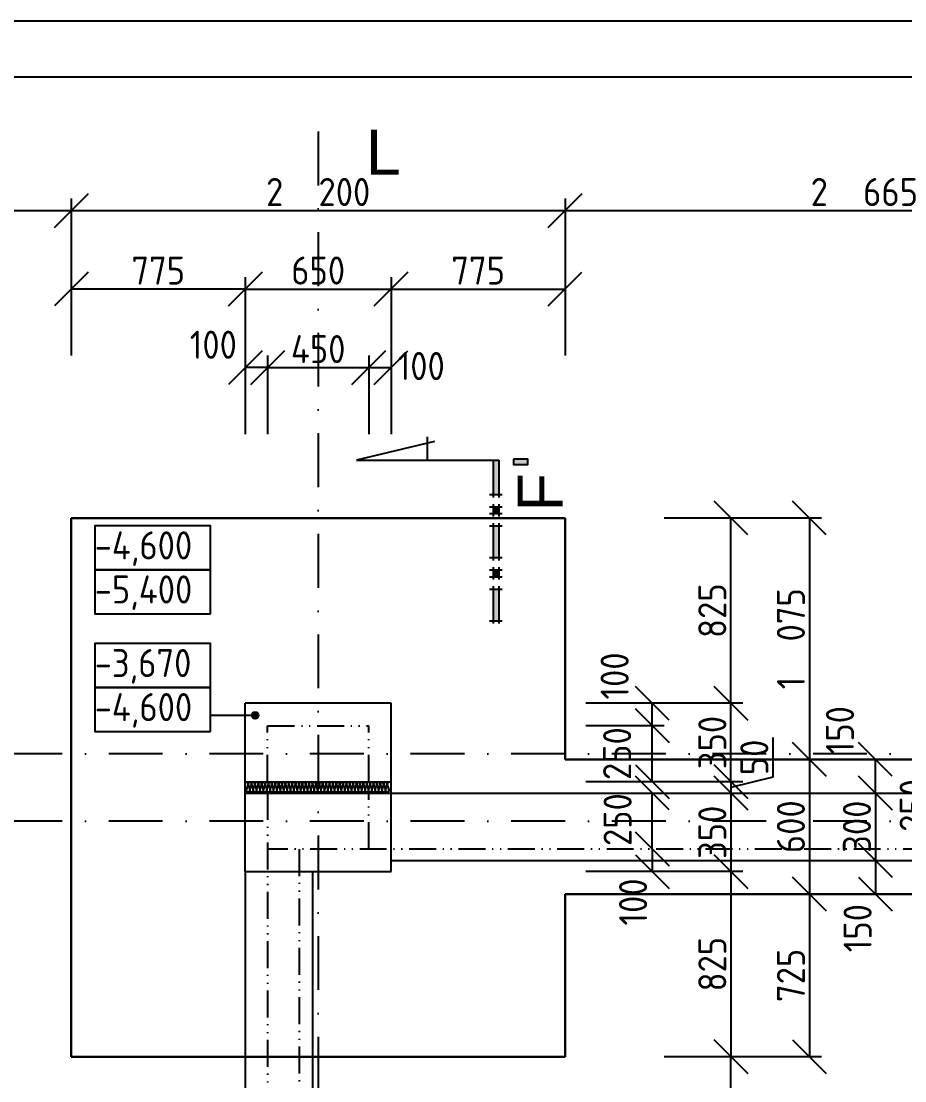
# Model space of a CAD drawing. Extents: x 4511820 to 5180432, y -1526536 to -944957.
# Drawn here: x 5034733 to 5038669, y -1467740 to -1463019 of the extents above; entities that cross this region are included whole.
import ezdxf

# ---------------------------------------------------------------- set-up
doc = ezdxf.new("R2010")
doc.units = 0
doc.header["$MEASUREMENT"] = 0
doc.linetypes.add('ACAD_ISO12W100', pattern=[22, 12, -3, 0.5, -3, 0.5, -3])
doc.linetypes.add('BODKOCIARKOVANA_3', pattern=[5.6, 3, -1.3, 0, -1.3])
doc.layers.get('0').update_dxf_attribs({"linetype": 'CONTINUOUS'})
doc.layers.get('Defpoints').update_dxf_attribs({"color": 61, "linetype": 'CONTINUOUS'})
for name, color, linetype in [('KÓTY', 4, 'CONTINUOUS'), ('MÚRY', 1, 'CONTINUOUS'), ('osi', 253, 'CONTINUOUS'), ('TENKÁ', 7, 'CONTINUOUS'), ('ŠRAFY', 82, 'CONTINUOUS')]:
    doc.layers.add(name, color=color, linetype=linetype)
doc.styles.add('styl1', font='arial.ttf')
doc.styles.add('STYLE1', font='isocp.shx')
doc.dimstyles.new('STANDARD-50', dxfattribs={"dimtxt": 125, "dimasz": 150, "dimexe": 10, "dimexo": 200, "dimgap": 20, "dimtad": 1, "dimdsep": 46, "dimlunit": 6, "dimtxsty": 'STYLE1', "dimblk1": 'OBLIQUE', "dimblk2": 'OBLIQUE', "dimsah": 1, "dimcen": 2.5, "dimse1": 1, "dimse2": 1, "dimadec": 0, "dimazin": 0, "dimtfac": 1, "dimtmove": 1, "dimatfit": 3, "dimldrblk": 'OBLIQUE', "dimfxl": 1, "dimtolj": 1, "dimtzin": 0, "dimarcsym": 0})

# ---------------------------------------------------------------- blocks, each defined once
blk = doc.blocks.new('_OBLIQUE')
at = {"color": 0, "linetype": 'ByBlock'}
blk.add_line((-0.5, -0.5), (0.5, 0.5), dxfattribs=at)
blk = doc.blocks.new('*D43315')
at = {"layer": 'Defpoints', "color": 0}
for p in [(5036545, -1466408), (5036545, -1466458), (5037894, -1466458)]:
    blk.add_point(p, dxfattribs=at)
at = {"layer": 'KÓTY', "color": 0, "lineweight": -2}
for p, q in [((5038081, -1466210.4), (5038081, -1466388)), ((5038081, -1466388), (5037894, -1466433)), ((5037894, -1466408), (5037894, -1466458))]:
    blk.add_line(p, q, dxfattribs=at)
at = {"layer": 'KÓTY', "color": 0, "linetype": 'ByBlock', "lineweight": -2, "xscale": 150, "yscale": 150, "zscale": 150}
for p, rotation in [((5037894, -1466408), 90), ((5037894, -1466458), 270)]:
    blk.add_blockref('_OBLIQUE', p, dxfattribs=dict(at, rotation=rotation))
at = {"layer": 'KÓTY', "color": 0, "insert": (5037998.5, -1466299.2), "char_height": 125, "attachment_point": 5, "rotation": 90, "style": 'STYLE1'}
blk.add_mtext('\\A1;50', dxfattribs=at)
blk = doc.blocks.new('*D43316')
at = {"layer": 'Defpoints', "color": 0}
for p in [(5036120, -1466058), (5037894, -1466058), (5036120, -1466408)]:
    blk.add_point(p, dxfattribs=at)
at = {"layer": 'KÓTY', "color": 0, "lineweight": -2}
blk.add_line((5037894, -1466408), (5037894, -1466058), dxfattribs=at)
at = {"layer": 'KÓTY', "color": 0, "linetype": 'ByBlock', "lineweight": -2, "xscale": 150, "yscale": 150, "zscale": 150}
for p, rotation in [((5037894, -1466058), 90), ((5037894, -1466408), 270)]:
    blk.add_blockref('_OBLIQUE', p, dxfattribs=dict(at, rotation=rotation))
at = {"layer": 'KÓTY', "color": 0, "insert": (5037811.5, -1466233), "char_height": 125, "attachment_point": 5, "rotation": 90, "style": 'STYLE1'}
blk.add_mtext('\\A1;350', dxfattribs=at)
blk = doc.blocks.new('*D43317')
at = {"layer": 'Defpoints', "color": 0}
for p in [(5036120, -1465233), (5037894, -1465233), (5036120, -1466058)]:
    blk.add_point(p, dxfattribs=at)
at = {"layer": 'KÓTY', "color": 0, "lineweight": -2}
blk.add_line((5037894, -1466058), (5037894, -1465233), dxfattribs=at)
at = {"layer": 'KÓTY', "color": 0, "linetype": 'ByBlock', "lineweight": -2, "xscale": 150, "yscale": 150, "zscale": 150}
for p, rotation in [((5037894, -1465233), 90), ((5037894, -1466058), 270)]:
    blk.add_blockref('_OBLIQUE', p, dxfattribs=dict(at, rotation=rotation))
at = {"layer": 'KÓTY', "color": 0, "insert": (5037811.5, -1465645.5), "char_height": 125, "attachment_point": 5, "rotation": 90, "style": 'STYLE1'}
blk.add_mtext('\\A1;825', dxfattribs=at)
blk = doc.blocks.new('*D43318')
at = {"layer": 'Defpoints', "color": 0}
for p in [(5036020, -1466158), (5037544, -1466158), (5036020, -1466408)]:
    blk.add_point(p, dxfattribs=at)
at = {"layer": 'KÓTY', "color": 0, "lineweight": -2}
blk.add_line((5037544, -1466408), (5037544, -1466158), dxfattribs=at)
at = {"layer": 'KÓTY', "color": 0, "linetype": 'ByBlock', "lineweight": -2, "xscale": 150, "yscale": 150, "zscale": 150}
for p, rotation in [((5037544, -1466158), 90), ((5037544, -1466408), 270)]:
    blk.add_blockref('_OBLIQUE', p, dxfattribs=dict(at, rotation=rotation))
at = {"layer": 'KÓTY', "color": 0, "insert": (5037387.5, -1466282.5), "char_height": 125, "attachment_point": 5, "rotation": 90, "style": 'STYLE1'}
blk.add_mtext('\\A1;250', dxfattribs=at)
blk = doc.blocks.new('*D43319')
at = {"layer": 'Defpoints', "color": 0}
for p in [(5036020, -1466058), (5037544, -1466058), (5036020, -1466158)]:
    blk.add_point(p, dxfattribs=at)
at = {"layer": 'KÓTY', "color": 0, "lineweight": -2}
blk.add_line((5037544, -1466158), (5037544, -1466058), dxfattribs=at)
at = {"layer": 'KÓTY', "color": 0, "linetype": 'ByBlock', "lineweight": -2, "xscale": 150, "yscale": 150, "zscale": 150}
for p, rotation in [((5037544, -1466058), 90), ((5037544, -1466158), 270)]:
    blk.add_blockref('_OBLIQUE', p, dxfattribs=dict(at, rotation=rotation))
at = {"layer": 'KÓTY', "color": 0, "insert": (5037376.5, -1465936.5), "char_height": 125, "attachment_point": 5, "rotation": 90, "style": 'STYLE1'}
blk.add_mtext('\\A1;100', dxfattribs=at)
blk = doc.blocks.new('*D43320')
at = {"layer": 'Defpoints', "color": 0}
for p in [(5038244, -1466308), (5038244, -1466908), (5038244, -1466908)]:
    blk.add_point(p, dxfattribs=at)
at = {"layer": 'KÓTY', "color": 0, "lineweight": -2}
blk.add_line((5038244, -1466308), (5038244, -1466908), dxfattribs=at)
at = {"layer": 'KÓTY', "color": 0, "linetype": 'ByBlock', "lineweight": -2, "xscale": 150, "yscale": 150, "zscale": 150}
for p, rotation in [((5038244, -1466308), 90), ((5038244, -1466908), 270)]:
    blk.add_blockref('_OBLIQUE', p, dxfattribs=dict(at, rotation=rotation))
at = {"layer": 'KÓTY', "color": 0, "insert": (5038161.5, -1466608), "char_height": 125, "attachment_point": 5, "rotation": 90, "style": 'STYLE1'}
blk.add_mtext('\\A1;600', dxfattribs=at)
blk = doc.blocks.new('*D43321')
at = {"layer": 'Defpoints', "color": 0}
for p in [(5037544, -1466458), (5037894, -1466458), (5037894, -1466708)]:
    blk.add_point(p, dxfattribs=at)
at = {"layer": 'KÓTY', "color": 0, "lineweight": -2}
blk.add_line((5037544, -1466708), (5037544, -1466458), dxfattribs=at)
at = {"layer": 'KÓTY', "color": 0, "linetype": 'ByBlock', "lineweight": -2, "xscale": 150, "yscale": 150, "zscale": 150}
for p, rotation in [((5037544, -1466458), 90), ((5037544, -1466708), 270)]:
    blk.add_blockref('_OBLIQUE', p, dxfattribs=dict(at, rotation=rotation))
at = {"layer": 'KÓTY', "color": 0, "insert": (5037389.5, -1466576.5), "char_height": 125, "attachment_point": 5, "rotation": 90, "style": 'STYLE1'}
blk.add_mtext('\\A1;250', dxfattribs=at)
blk = doc.blocks.new('*D43322')
at = {"layer": 'Defpoints', "color": 0}
for p in [(5037544, -1466708), (5037544, -1466808), (5037544, -1466808)]:
    blk.add_point(p, dxfattribs=at)
at = {"layer": 'KÓTY', "color": 0, "lineweight": -2}
blk.add_line((5037544, -1466708), (5037544, -1466808), dxfattribs=at)
at = {"layer": 'KÓTY', "color": 0, "linetype": 'ByBlock', "lineweight": -2, "xscale": 150, "yscale": 150, "zscale": 150}
for p, rotation in [((5037544, -1466708), 90), ((5037544, -1466808), 270)]:
    blk.add_blockref('_OBLIQUE', p, dxfattribs=dict(at, rotation=rotation))
at = {"layer": 'KÓTY', "color": 0, "insert": (5037458.5, -1466943.5), "char_height": 125, "attachment_point": 5, "rotation": 90, "style": 'STYLE1'}
blk.add_mtext('\\A1;100', dxfattribs=at)
blk = doc.blocks.new('*D43323')
at = {"layer": 'Defpoints', "color": 0}
for p in [(5036895, -1466908), (5036895, -1467633), (5038244, -1467633)]:
    blk.add_point(p, dxfattribs=at)
at = {"layer": 'KÓTY', "color": 0, "lineweight": -2}
blk.add_line((5038244, -1466908), (5038244, -1467633), dxfattribs=at)
at = {"layer": 'KÓTY', "color": 0, "linetype": 'ByBlock', "lineweight": -2, "xscale": 150, "yscale": 150, "zscale": 150}
for p, rotation in [((5038244, -1466908), 90), ((5038244, -1467633), 270)]:
    blk.add_blockref('_OBLIQUE', p, dxfattribs=dict(at, rotation=rotation))
at = {"layer": 'KÓTY', "color": 0, "insert": (5038161.5, -1467270.5), "char_height": 125, "attachment_point": 5, "rotation": 90, "style": 'STYLE1'}
blk.add_mtext('\\A1;725', dxfattribs=at)
blk = doc.blocks.new('*D43324')
at = {"layer": 'Defpoints', "color": 0}
for p in [(5036895, -1465233), (5036895, -1466308), (5038244, -1466308)]:
    blk.add_point(p, dxfattribs=at)
at = {"layer": 'KÓTY', "color": 0, "lineweight": -2}
blk.add_line((5038244, -1465233), (5038244, -1466308), dxfattribs=at)
at = {"layer": 'KÓTY', "color": 0, "linetype": 'ByBlock', "lineweight": -2, "xscale": 150, "yscale": 150, "zscale": 150}
for p, rotation in [((5038244, -1465233), 90), ((5038244, -1466308), 270)]:
    blk.add_blockref('_OBLIQUE', p, dxfattribs=dict(at, rotation=rotation))
at = {"layer": 'KÓTY', "color": 0, "insert": (5038161.5, -1465770.5), "char_height": 125, "attachment_point": 5, "rotation": 90, "style": 'STYLE1'}
blk.add_mtext('\\A1;1ﾠ075', dxfattribs=at)
blk = doc.blocks.new('*D43325')
at = {"layer": 'Defpoints', "color": 0}
for p in [(5036120, -1466458), (5036120, -1466808), (5037894, -1466808)]:
    blk.add_point(p, dxfattribs=at)
at = {"layer": 'KÓTY', "color": 0, "lineweight": -2}
blk.add_line((5037894, -1466458), (5037894, -1466808), dxfattribs=at)
at = {"layer": 'KÓTY', "color": 0, "linetype": 'ByBlock', "lineweight": -2, "xscale": 150, "yscale": 150, "zscale": 150}
for p, rotation in [((5037894, -1466458), 90), ((5037894, -1466808), 270)]:
    blk.add_blockref('_OBLIQUE', p, dxfattribs=dict(at, rotation=rotation))
at = {"layer": 'KÓTY', "color": 0, "insert": (5037811.5, -1466633), "char_height": 125, "attachment_point": 5, "rotation": 90, "style": 'STYLE1'}
blk.add_mtext('\\A1;350', dxfattribs=at)
blk = doc.blocks.new('*D43326')
at = {"layer": 'Defpoints', "color": 0}
for p in [(5036120, -1466808), (5036120, -1467633), (5037894, -1467633)]:
    blk.add_point(p, dxfattribs=at)
at = {"layer": 'KÓTY', "color": 0, "lineweight": -2}
blk.add_line((5037894, -1466808), (5037894, -1467633), dxfattribs=at)
at = {"layer": 'KÓTY', "color": 0, "linetype": 'ByBlock', "lineweight": -2, "xscale": 150, "yscale": 150, "zscale": 150}
for p, rotation in [((5037894, -1466808), 90), ((5037894, -1467633), 270)]:
    blk.add_blockref('_OBLIQUE', p, dxfattribs=dict(at, rotation=rotation))
at = {"layer": 'KÓTY', "color": 0, "insert": (5037811.5, -1467220.5), "char_height": 125, "attachment_point": 5, "rotation": 90, "style": 'STYLE1'}
blk.add_mtext('\\A1;825', dxfattribs=at)
blk = doc.blocks.new('*D43327')
at = {"layer": 'Defpoints', "color": 0}
for p in [(5038244, -1466458), (5038244, -1466758), (5038538, -1466758)]:
    blk.add_point(p, dxfattribs=at)
at = {"layer": 'KÓTY', "color": 0, "lineweight": -2}
blk.add_line((5038538, -1466458), (5038538, -1466758), dxfattribs=at)
at = {"layer": 'KÓTY', "color": 0, "linetype": 'ByBlock', "lineweight": -2, "xscale": 150, "yscale": 150, "zscale": 150}
for p, rotation in [((5038538, -1466458), 90), ((5038538, -1466758), 270)]:
    blk.add_blockref('_OBLIQUE', p, dxfattribs=dict(at, rotation=rotation))
at = {"layer": 'KÓTY', "color": 0, "insert": (5038455.5, -1466608), "char_height": 125, "attachment_point": 5, "rotation": 90, "style": 'STYLE1'}
blk.add_mtext('\\A1;300', dxfattribs=at)
blk = doc.blocks.new('*D43328')
at = {"layer": 'Defpoints', "color": 0}
for p in [(5038538, -1466308), (5038538, -1466308), (5038538, -1466458)]:
    blk.add_point(p, dxfattribs=at)
at = {"layer": 'KÓTY', "color": 0, "lineweight": -2}
blk.add_line((5038538, -1466458), (5038538, -1466308), dxfattribs=at)
at = {"layer": 'KÓTY', "color": 0, "linetype": 'ByBlock', "lineweight": -2, "xscale": 150, "yscale": 150, "zscale": 150}
for p, rotation in [((5038538, -1466308), 90), ((5038538, -1466458), 270)]:
    blk.add_blockref('_OBLIQUE', p, dxfattribs=dict(at, rotation=rotation))
at = {"layer": 'KÓTY', "color": 0, "insert": (5038380, -1466178), "char_height": 125, "attachment_point": 5, "rotation": 90, "style": 'STYLE1'}
blk.add_mtext('\\A1;150', dxfattribs=at)
blk = doc.blocks.new('*D43329')
at = {"layer": 'Defpoints', "color": 0}
for p in [(5038538, -1466758), (5038538, -1466908), (5038538, -1466908)]:
    blk.add_point(p, dxfattribs=at)
at = {"layer": 'KÓTY', "color": 0, "lineweight": -2}
blk.add_line((5038538, -1466758), (5038538, -1466908), dxfattribs=at)
at = {"layer": 'KÓTY', "color": 0, "linetype": 'ByBlock', "lineweight": -2, "xscale": 150, "yscale": 150, "zscale": 150}
for p, rotation in [((5038538, -1466758), 90), ((5038538, -1466908), 270)]:
    blk.add_blockref('_OBLIQUE', p, dxfattribs=dict(at, rotation=rotation))
at = {"layer": 'KÓTY', "color": 0, "insert": (5038458.5, -1467060), "char_height": 125, "attachment_point": 5, "rotation": 90, "style": 'STYLE1'}
blk.add_mtext('\\A1;150', dxfattribs=at)
blk = doc.blocks.new('*D43330')
at = {"layer": 'Defpoints', "color": 0}
for p in [(5038832, -1466458), (5038832, -1466708), (5038832, -1466708)]:
    blk.add_point(p, dxfattribs=at)
at = {"layer": 'KÓTY', "color": 0, "lineweight": -2}
blk.add_line((5038832, -1466458), (5038832, -1466708), dxfattribs=at)
at = {"layer": 'KÓTY', "color": 0, "linetype": 'ByBlock', "lineweight": -2, "xscale": 150, "yscale": 150, "zscale": 150}
for p, rotation in [((5038832, -1466458), 90), ((5038832, -1466708), 270)]:
    blk.add_blockref('_OBLIQUE', p, dxfattribs=dict(at, rotation=rotation))
at = {"layer": 'KÓTY', "color": 0, "insert": (5038708, -1466513), "char_height": 125, "attachment_point": 5, "rotation": 90, "style": 'STYLE1'}
blk.add_mtext('\\A1;250', dxfattribs=at)
blk = doc.blocks.new('*D43342')
at = {"layer": 'Defpoints', "color": 0}
for p in [(5034956, -1463862.5), (5033306, -1465170.5), (5034956, -1465170.5)]:
    blk.add_point(p, dxfattribs=at)
at = {"layer": 'KÓTY', "color": 0, "lineweight": -2}
blk.add_line((5033306, -1463862.5), (5034956, -1463862.5), dxfattribs=at)
at = {"layer": 'KÓTY', "color": 0, "linetype": 'ByBlock', "lineweight": -2, "xscale": 150, "yscale": 150, "zscale": 150, "rotation": 180}
blk.add_blockref('_OBLIQUE', (5033306, -1463862.5), dxfattribs=at)
at = {"layer": 'KÓTY', "color": 0, "linetype": 'ByBlock', "lineweight": -2, "xscale": 150, "yscale": 150, "zscale": 150}
blk.add_blockref('_OBLIQUE', (5034956, -1463862.5), dxfattribs=at)
at = {"layer": 'KÓTY', "color": 0, "insert": (5034131, -1463780), "char_height": 125, "attachment_point": 5, "style": 'STYLE1'}
blk.add_mtext('\\A1;1ﾠ650', dxfattribs=at)
blk = doc.blocks.new('*D43343')
at = {"layer": 'Defpoints', "color": 0}
for p in [(5037156, -1463862.5), (5034956, -1465170.5), (5037156, -1465170.5)]:
    blk.add_point(p, dxfattribs=at)
at = {"layer": 'KÓTY', "color": 0, "lineweight": -2}
blk.add_line((5034956, -1463862.5), (5037156, -1463862.5), dxfattribs=at)
at = {"layer": 'KÓTY', "color": 0, "linetype": 'ByBlock', "lineweight": -2, "xscale": 150, "yscale": 150, "zscale": 150, "rotation": 180}
blk.add_blockref('_OBLIQUE', (5034956, -1463862.5), dxfattribs=at)
at = {"layer": 'KÓTY', "color": 0, "linetype": 'ByBlock', "lineweight": -2, "xscale": 150, "yscale": 150, "zscale": 150}
blk.add_blockref('_OBLIQUE', (5037156, -1463862.5), dxfattribs=at)
at = {"layer": 'KÓTY', "color": 0, "insert": (5036056, -1463780), "char_height": 125, "attachment_point": 5, "style": 'STYLE1'}
blk.add_mtext('\\A1;2ﾠ200', dxfattribs=at)
blk = doc.blocks.new('*D43344')
at = {"layer": 'Defpoints', "color": 0}
for p in [(5036281, -1464562.5), (5035831, -1466177), (5036281, -1466177)]:
    blk.add_point(p, dxfattribs=at)
at = {"layer": 'KÓTY', "color": 0, "lineweight": -2}
blk.add_line((5035831, -1464562.5), (5036281, -1464562.5), dxfattribs=at)
at = {"layer": 'KÓTY', "color": 0, "linetype": 'ByBlock', "lineweight": -2, "xscale": 150, "yscale": 150, "zscale": 150, "rotation": 180}
blk.add_blockref('_OBLIQUE', (5035831, -1464562.5), dxfattribs=at)
at = {"layer": 'KÓTY', "color": 0, "linetype": 'ByBlock', "lineweight": -2, "xscale": 150, "yscale": 150, "zscale": 150}
blk.add_blockref('_OBLIQUE', (5036281, -1464562.5), dxfattribs=at)
at = {"layer": 'KÓTY', "color": 0, "insert": (5036056, -1464480), "char_height": 125, "attachment_point": 5, "style": 'STYLE1'}
blk.add_mtext('\\A1;450', dxfattribs=at)
blk = doc.blocks.new('*D43345')
at = {"layer": 'Defpoints', "color": 0}
for p in [(5036381, -1464212.5), (5035731, -1466077), (5036381, -1466077)]:
    blk.add_point(p, dxfattribs=at)
at = {"layer": 'KÓTY', "color": 0, "lineweight": -2}
blk.add_line((5035731, -1464212.5), (5036381, -1464212.5), dxfattribs=at)
at = {"layer": 'KÓTY', "color": 0, "linetype": 'ByBlock', "lineweight": -2, "xscale": 150, "yscale": 150, "zscale": 150, "rotation": 180}
blk.add_blockref('_OBLIQUE', (5035731, -1464212.5), dxfattribs=at)
at = {"layer": 'KÓTY', "color": 0, "linetype": 'ByBlock', "lineweight": -2, "xscale": 150, "yscale": 150, "zscale": 150}
blk.add_blockref('_OBLIQUE', (5036381, -1464212.5), dxfattribs=at)
at = {"layer": 'KÓTY', "color": 0, "insert": (5036056, -1464130), "char_height": 125, "attachment_point": 5, "style": 'STYLE1'}
blk.add_mtext('\\A1;650', dxfattribs=at)
blk = doc.blocks.new('*D43346')
at = {"layer": 'Defpoints', "color": 0}
for p in [(5036381, -1464562.5), (5036281, -1466177), (5036381, -1466177)]:
    blk.add_point(p, dxfattribs=at)
at = {"layer": 'KÓTY', "color": 0, "lineweight": -2}
blk.add_line((5036281, -1464562.5), (5036381, -1464562.5), dxfattribs=at)
at = {"layer": 'KÓTY', "color": 0, "linetype": 'ByBlock', "lineweight": -2, "xscale": 150, "yscale": 150, "zscale": 150, "rotation": 180}
blk.add_blockref('_OBLIQUE', (5036281, -1464562.5), dxfattribs=at)
at = {"layer": 'KÓTY', "color": 0, "linetype": 'ByBlock', "lineweight": -2, "xscale": 150, "yscale": 150, "zscale": 150}
blk.add_blockref('_OBLIQUE', (5036381, -1464562.5), dxfattribs=at)
at = {"layer": 'KÓTY', "color": 0, "insert": (5036515, -1464555.5), "char_height": 125, "attachment_point": 5, "style": 'STYLE1'}
blk.add_mtext('\\A1;100', dxfattribs=at)
blk = doc.blocks.new('*D43347')
at = {"layer": 'Defpoints', "color": 0}
for p in [(5035731, -1464562.5), (5035731, -1466177), (5035831, -1466177)]:
    blk.add_point(p, dxfattribs=at)
at = {"layer": 'KÓTY', "color": 0, "lineweight": -2}
blk.add_line((5035831, -1464562.5), (5035731, -1464562.5), dxfattribs=at)
at = {"layer": 'KÓTY', "color": 0, "linetype": 'ByBlock', "lineweight": -2, "xscale": 150, "yscale": 150, "zscale": 150, "rotation": 180}
blk.add_blockref('_OBLIQUE', (5035731, -1464562.5), dxfattribs=at)
at = {"layer": 'KÓTY', "color": 0, "linetype": 'ByBlock', "lineweight": -2, "xscale": 150, "yscale": 150, "zscale": 150}
blk.add_blockref('_OBLIQUE', (5035831, -1464562.5), dxfattribs=at)
at = {"layer": 'KÓTY', "color": 0, "insert": (5035589, -1464460.5), "char_height": 125, "attachment_point": 5, "style": 'STYLE1'}
blk.add_mtext('\\A1;100', dxfattribs=at)
blk = doc.blocks.new('*D43348')
at = {"layer": 'Defpoints', "color": 0}
for p in [(5034956, -1464212.5), (5034956, -1465995.5), (5035731, -1465995.5)]:
    blk.add_point(p, dxfattribs=at)
at = {"layer": 'KÓTY', "color": 0, "lineweight": -2}
blk.add_line((5035731, -1464212.5), (5034956, -1464212.5), dxfattribs=at)
at = {"layer": 'KÓTY', "color": 0, "linetype": 'ByBlock', "lineweight": -2, "xscale": 150, "yscale": 150, "zscale": 150, "rotation": 180}
blk.add_blockref('_OBLIQUE', (5034956, -1464212.5), dxfattribs=at)
at = {"layer": 'KÓTY', "color": 0, "linetype": 'ByBlock', "lineweight": -2, "xscale": 150, "yscale": 150, "zscale": 150}
blk.add_blockref('_OBLIQUE', (5035731, -1464212.5), dxfattribs=at)
at = {"layer": 'KÓTY', "color": 0, "insert": (5035343.5, -1464130), "char_height": 125, "attachment_point": 5, "style": 'STYLE1'}
blk.add_mtext('\\A1;775', dxfattribs=at)
blk = doc.blocks.new('*D43349')
at = {"layer": 'Defpoints', "color": 0}
for p in [(5037156, -1464212.5), (5037156, -1465745.5), (5036381, -1465995.5)]:
    blk.add_point(p, dxfattribs=at)
at = {"layer": 'KÓTY', "color": 0, "lineweight": -2}
blk.add_line((5036381, -1464212.5), (5037156, -1464212.5), dxfattribs=at)
at = {"layer": 'KÓTY', "color": 0, "linetype": 'ByBlock', "lineweight": -2, "xscale": 150, "yscale": 150, "zscale": 150, "rotation": 180}
blk.add_blockref('_OBLIQUE', (5036381, -1464212.5), dxfattribs=at)
at = {"layer": 'KÓTY', "color": 0, "linetype": 'ByBlock', "lineweight": -2, "xscale": 150, "yscale": 150, "zscale": 150}
blk.add_blockref('_OBLIQUE', (5037156, -1464212.5), dxfattribs=at)
at = {"layer": 'KÓTY', "color": 0, "insert": (5036768.5, -1464130), "char_height": 125, "attachment_point": 5, "style": 'STYLE1'}
blk.add_mtext('\\A1;775', dxfattribs=at)
blk = doc.blocks.new('*D43352')
at = {"layer": 'Defpoints', "color": 0}
for p in [(5039821, -1463862.5), (5037156, -1465170.5), (5039821, -1465170.5)]:
    blk.add_point(p, dxfattribs=at)
at = {"layer": 'KÓTY', "color": 0, "lineweight": -2}
blk.add_line((5037156, -1463862.5), (5039821, -1463862.5), dxfattribs=at)
at = {"layer": 'KÓTY', "color": 0, "linetype": 'ByBlock', "lineweight": -2, "xscale": 150, "yscale": 150, "zscale": 150, "rotation": 180}
blk.add_blockref('_OBLIQUE', (5037156, -1463862.5), dxfattribs=at)
at = {"layer": 'KÓTY', "color": 0, "linetype": 'ByBlock', "lineweight": -2, "xscale": 150, "yscale": 150, "zscale": 150}
blk.add_blockref('_OBLIQUE', (5039821, -1463862.5), dxfattribs=at)
at = {"layer": 'KÓTY', "color": 0, "insert": (5038488.5, -1463780), "char_height": 125, "attachment_point": 5, "style": 'STYLE1'}
blk.add_mtext('\\A1;2ﾠ665', dxfattribs=at)
blk = doc.blocks.new('*D43363')
at = {"layer": 'Defpoints', "color": 0}
for p in [(5036551, -1467633), (5037894, -1467633), (5036551, -1468508)]:
    blk.add_point(p, dxfattribs=at)
at = {"layer": 'KÓTY', "color": 0, "lineweight": -2}
blk.add_line((5037894, -1468508), (5037894, -1467633), dxfattribs=at)
at = {"layer": 'KÓTY', "color": 0, "linetype": 'ByBlock', "lineweight": -2, "xscale": 150, "yscale": 150, "zscale": 150}
for p, rotation in [((5037894, -1467633), 90), ((5037894, -1468508), 270)]:
    blk.add_blockref('_OBLIQUE', p, dxfattribs=dict(at, rotation=rotation))
at = {"layer": 'KÓTY', "color": 0, "insert": (5037806, -1468148.5), "char_height": 125, "attachment_point": 5, "rotation": 90, "style": 'STYLE1'}
blk.add_mtext('\\A1;875', dxfattribs=at)

msp = doc.modelspace()

# ---------------------------------------------------------------- hatches: boundary and pattern name
at = {"layer": 'KÓTY', "ltscale": 0.25}
msp.add_hatch(color=256, dxfattribs=at).paths.add_polyline_path([(5035760.5, -1466112, 1), (5035790.5, -1466112, 1)])
at = {"layer": 'TENKÁ'}
h = msp.add_hatch(color=256, dxfattribs=at)
h.dxf.hatch_style = 1
h.paths.add_polyline_path([(5036861, -1465127.991), (5036861, -1464974.366), (5036835.125, -1464974.366), (5036835.125, -1465127.991)])
h = msp.add_hatch(color=256, dxfattribs=at)
h.dxf.hatch_style = 1
h.paths.add_polyline_path([(5036861, -1465127.991), (5036861, -1464974.366), (5036835.125, -1464974.366), (5036835.125, -1465127.991)])
h = msp.add_hatch(color=256, dxfattribs=at)
h.dxf.hatch_style = 1
h.paths.add_polyline_path([(5036925.875, -1464993.741), (5036989.5, -1464993.741), (5036989.5, -1464970.116), (5036925.875, -1464970.116)])
h = msp.add_hatch(color=256, dxfattribs=at)
h.dxf.hatch_style = 1
h.paths.add_polyline_path([(5036925.875, -1464993.741), (5036989.5, -1464993.741), (5036989.5, -1464970.116), (5036925.875, -1464970.116)])
h = msp.add_hatch(color=256, dxfattribs=at)
h.dxf.hatch_style = 1
h.paths.add_polyline_path([(5036861, -1465182.866), (5036835.125, -1465182.866), (5036835.125, -1465213.116), (5036861, -1465213.116)])
h = msp.add_hatch(color=256, dxfattribs=at)
h.dxf.hatch_style = 1
h.paths.add_polyline_path([(5036861, -1465182.866), (5036835.125, -1465182.866), (5036835.125, -1465213.116), (5036861, -1465213.116)])
h = msp.add_hatch(color=256, dxfattribs=at)
h.dxf.hatch_style = 1
h.paths.add_polyline_path([(5036861, -1465409.116), (5036861, -1465267.991), (5036835.125, -1465267.991), (5036835.125, -1465409.116)])
h = msp.add_hatch(color=256, dxfattribs=at)
h.dxf.hatch_style = 1
h.paths.add_polyline_path([(5036861, -1465409.116), (5036861, -1465267.991), (5036835.125, -1465267.991), (5036835.125, -1465409.116)])
h = msp.add_hatch(color=256, dxfattribs=at)
h.dxf.hatch_style = 1
h.paths.add_polyline_path([(5036861, -1465463.991), (5036835.125, -1465463.991), (5036835.125, -1465494.241), (5036861, -1465494.241)])
h = msp.add_hatch(color=256, dxfattribs=at)
h.dxf.hatch_style = 1
h.paths.add_polyline_path([(5036861, -1465463.991), (5036835.125, -1465463.991), (5036835.125, -1465494.241), (5036861, -1465494.241)])
h = msp.add_hatch(color=256, dxfattribs=at)
h.dxf.hatch_style = 1
h.paths.add_polyline_path([(5036861, -1465549.116), (5036835.125, -1465549.116), (5036835.125, -1465690.241), (5036861, -1465690.241)])
h = msp.add_hatch(color=256, dxfattribs=at)
h.dxf.hatch_style = 1
h.paths.add_polyline_path([(5036861, -1465549.116), (5036835.125, -1465549.116), (5036835.125, -1465690.241), (5036861, -1465690.241)])

# ---------------------------------------------------------------- linework, layer by layer
at = {"layer": 'KÓTY'}
for p, q in [((5034956, -1463809.097), (5034956, -1464159.097)), ((5037156, -1463809.097), (5037156, -1464159.097)), ((5034956, -1464159.097), (5034956, -1464509.097)), ((5035731, -1464159.097), (5035731, -1464509.097)), ((5036381, -1464159.097), (5036381, -1464509.097)), ((5037156, -1464159.097), (5037156, -1464509.097)), ((5035731, -1464509.097), (5035731, -1464859.097)), ((5035831, -1464509.097), (5035831, -1464859.097)), ((5036281, -1464509.097), (5036281, -1464859.097)), ((5036381, -1464509.097), (5036381, -1464859.097)), ((5037947.403, -1465233), (5037597.403, -1465233)), ((5038297.403, -1465233), (5037947.403, -1465233)), ((5037597.403, -1466058), (5037247.403, -1466058)), ((5037947.403, -1466058), (5037597.403, -1466058)), ((5035775.5, -1466112), (5035576.316, -1466112)), ((5037597.403, -1466158), (5037247.403, -1466158)), ((5037597.403, -1466408), (5037247.403, -1466408)), ((5037947.403, -1466408), (5037597.403, -1466408)), ((5037597.403, -1466808), (5037247.403, -1466808)), ((5037947.403, -1466808), (5037597.403, -1466808)), ((5037947.403, -1467633), (5037597.403, -1467633)), ((5038297.403, -1467633), (5037947.403, -1467633))]:
    msp.add_line(p, q, dxfattribs=at)
at = {"layer": 'KÓTY', "ltscale": 0.25}
msp.add_circle((5035775.5, -1466112), 15, dxfattribs=at)
at = {"layer": 'MÚRY', "linetype": 'Continuous', "lineweight": 30}
for p, q in [((5034956, -1467633), (5034956, -1465233)), ((5034956, -1465233), (5037156, -1465233)), ((5034956, -1465233), (5037156, -1465233)), ((5037156, -1466308), (5037156, -1465233)), ((5037156, -1466308), (5039821, -1466308)), ((5037156, -1467633), (5037156, -1466908)), ((5037156, -1466908), (5040221, -1466908)), ((5034956, -1467633), (5037156, -1467633))]:
    msp.add_line(p, q, dxfattribs=at)
at = {"layer": 'MÚRY'}
msp.add_line((5035831, -1466458), (5040671, -1466458), dxfattribs=at)
at = {"layer": 'osi', "linetype": 'BODKOCIARKOVANA_3', "ltscale": 80}
for p, q in [((5036056, -1463510.809), (5036056, -1502135.094)), ((5043429.122, -1466283), (4978440.258, -1466283)), ((5043429.122, -1466583), (4978440.258, -1466583))]:
    msp.add_line(p, q, dxfattribs=at)
at = {"layer": 'TENKÁ', "color": 7}
for p, q in [((5054537, -1463018.96), (4977914.533, -1463018.96)), ((5054287, -1463268.96), (4978164.533, -1463268.96))]:
    msp.add_line(p, q, dxfattribs=at)
at = {"layer": 'TENKÁ'}
for p, q in [((5036574.625, -1464891.241), (5036226, -1464974.366)), ((5036574.625, -1464891.241), (5036226, -1464974.366)), ((5036543.5, -1464974.366), (5036543.5, -1464871.116)), ((5036543.5, -1464974.366), (5036543.5, -1464871.116)), ((5036226, -1464974.366), (5036861, -1464974.366)), ((5036226, -1464974.366), (5036861, -1464974.366)), ((5036835.125, -1464974.366), (5036835.125, -1465140.491)), ((5036835.125, -1464974.366), (5036835.125, -1465140.491)), ((5036861, -1464974.366), (5036861, -1465140.491)), ((5036861, -1464974.366), (5036861, -1465140.491)), ((5036818.875, -1465127.991), (5036875.875, -1465127.991)), ((5036818.875, -1465127.991), (5036875.875, -1465127.991)), ((5036818.875, -1465182.866), (5036875.875, -1465182.866)), ((5036818.875, -1465182.866), (5036875.875, -1465182.866)), ((5036835.125, -1465170.366), (5036835.125, -1465225.616)), ((5036835.125, -1465170.366), (5036835.125, -1465225.616)), ((5036861, -1465170.366), (5036861, -1465225.616)), ((5036861, -1465170.366), (5036861, -1465225.616)), ((5036818.875, -1465213.116), (5036875.875, -1465213.116)), ((5036818.875, -1465213.116), (5036875.875, -1465213.116)), ((5036818.875, -1465267.991), (5036875.875, -1465267.991)), ((5036818.875, -1465267.991), (5036875.875, -1465267.991)), ((5036835.125, -1465255.491), (5036835.125, -1465421.616)), ((5036835.125, -1465255.491), (5036835.125, -1465421.616)), ((5036861, -1465255.491), (5036861, -1465421.616)), ((5036861, -1465255.491), (5036861, -1465421.616)), ((5036818.875, -1465409.116), (5036875.875, -1465409.116)), ((5036818.875, -1465409.116), (5036875.875, -1465409.116)), ((5036818.875, -1465463.991), (5036875.875, -1465463.991)), ((5036818.875, -1465463.991), (5036875.875, -1465463.991)), ((5036835.125, -1465451.491), (5036835.125, -1465506.741)), ((5036835.125, -1465451.491), (5036835.125, -1465506.741)), ((5036861, -1465451.491), (5036861, -1465506.741)), ((5036861, -1465451.491), (5036861, -1465506.741)), ((5036818.875, -1465494.241), (5036875.875, -1465494.241)), ((5036818.875, -1465494.241), (5036875.875, -1465494.241)), ((5036818.875, -1465549.116), (5036875.875, -1465549.116)), ((5036818.875, -1465549.116), (5036875.875, -1465549.116)), ((5036835.125, -1465536.616), (5036835.125, -1465702.741)), ((5036835.125, -1465536.616), (5036835.125, -1465702.741)), ((5036861, -1465536.616), (5036861, -1465702.741)), ((5036861, -1465536.616), (5036861, -1465702.741)), ((5036818.875, -1465690.241), (5036875.875, -1465690.241)), ((5036818.875, -1465690.241), (5036875.875, -1465690.241)), ((5036381, -1466458), (5040921, -1466458)), ((5035731, -1466808), (5035731, -1472728)), ((5036031, -1466808), (5036031, -1472728))]:
    msp.add_line(p, q, dxfattribs=at)
at = {"layer": 'TENKÁ', "linetype": 'Continuous', "lineweight": 25}
for p, q in [((5036381, -1466058), (5035731, -1466058)), ((5035731, -1466808), (5035731, -1466058)), ((5036381, -1466808), (5036381, -1466058)), ((5035731, -1466408), (5036381, -1466408)), ((5035731, -1466458), (5036381, -1466458)), ((5035831, -1466458), (5036381, -1466458)), ((5036281, -1466458), (5036381, -1466458)), ((5036381, -1466758), (5040521, -1466758)), ((5035731, -1466808), (5036381, -1466808))]:
    msp.add_line(p, q, dxfattribs=at)
at = {"layer": 'TENKÁ', "color": 40, "linetype": 'ACAD_ISO12W100', "ltscale": 10}
for p, q in [((5035831, -1466408), (5035831, -1466158)), ((5035831, -1466158), (5036281, -1466158)), ((5036281, -1466408), (5036281, -1466158)), ((5035831, -1466458), (5035831, -1472828)), ((5036281, -1466708), (5036281, -1466458)), ((5040541, -1466708), (5035831, -1466708)), ((5035971, -1466708), (5035971, -1472828))]:
    msp.add_line(p, q, dxfattribs=at)
at = {"layer": 'TENKÁ'}
msp.add_lwpolyline([(5036925.875, -1464970.116), (5036925.875, -1464993.741), (5036989.5, -1464993.741), (5036989.5, -1464970.116)], close=True, dxfattribs=at)
msp.add_lwpolyline([(5036925.875, -1464970.116), (5036925.875, -1464993.741), (5036989.5, -1464993.741), (5036989.5, -1464970.116)], close=True, dxfattribs=at)
at = {"layer": 'TENKÁ', "ltscale": 0.25}
for points in [[(5035576.316, -1465463.25), (5035576.316, -1465267), (5035061.684, -1465267), (5035061.684, -1465463.25)], [(5035576.316, -1465659.5), (5035576.316, -1465463.25), (5035061.684, -1465463.25), (5035061.684, -1465659.5)], [(5035576.316, -1465987.5), (5035576.316, -1465791.25), (5035061.684, -1465791.25), (5035061.684, -1465987.5)], [(5035576.316, -1466183.75), (5035576.316, -1465987.5), (5035061.684, -1465987.5), (5035061.684, -1466183.75)]]:
    msp.add_lwpolyline(points, close=True, dxfattribs=at)
at = {"layer": 'ŠRAFY'}
for points in [[(5035947.914, -1466411.001, 0.50326334), (5035940.55, -1466420.637), (5035947.512, -1466444.854, -1.32801381), (5035933, -1466444.854), (5035939.962, -1466420.637, 1.32801381), (5035925.449, -1466420.637), (5035932.412, -1466444.854, -1.32801381), (5035917.899, -1466444.854), (5035924.861, -1466420.637, 1.32801381), (5035910.348, -1466420.637), (5035917.311, -1466444.854, -1.32801381), (5035902.798, -1466444.854), (5035909.76, -1466420.637, 1.32801381), (5035895.248, -1466420.637), (5035902.21, -1466444.854, -1.32801381), (5035887.697, -1466444.854), (5035894.66, -1466420.637, 1.32801381), (5035880.147, -1466420.637), (5035887.109, -1466444.854, -1.32801381), (5035872.596, -1466444.854), (5035879.559, -1466420.637, 1.32801381), (5035865.046, -1466420.637), (5035872.008, -1466444.854, -1.32801381), (5035857.496, -1466444.854), (5035864.458, -1466420.637, 1.32801381), (5035849.945, -1466420.637), (5035856.908, -1466444.854, -1.32801381), (5035842.395, -1466444.854), (5035849.357, -1466420.637, 1.32801381), (5035834.844, -1466420.637), (5035841.807, -1466444.854, -1.32801381), (5035827.294, -1466444.854), (5035834.256, -1466420.637, 1.32801381), (5035819.744, -1466420.637), (5035826.706, -1466444.854, -1.32801381), (5035812.193, -1466444.854), (5035819.156, -1466420.637, 1.32801381), (5035804.643, -1466420.637), (5035811.605, -1466444.854, -1.32801381), (5035797.092, -1466444.854), (5035804.055, -1466420.637, 1.32801381), (5035789.542, -1466420.637), (5035796.504, -1466444.854, -1.32801381), (5035781.992, -1466444.854), (5035788.954, -1466420.637, 1.32801381), (5035774.441, -1466420.637), (5035781.404, -1466444.854, -1.32801381), (5035766.891, -1466444.854), (5035773.853, -1466420.637, 1.32801381), (5035759.34, -1466420.637), (5035766.303, -1466444.854, -1.32801381), (5035751.79, -1466444.854), (5035758.752, -1466420.637, 1.32801381), (5035744.24, -1466420.637), (5035751.202, -1466444.854, -1.32801381), (5035736.689, -1466444.854), (5035743.652, -1466420.637, 0.71622723), (5035731.914, -1466412.474, 0.71622723)], [(5036159.325, -1466411.001, 0.50326334), (5036151.961, -1466420.637), (5036158.924, -1466444.854, -1.32801381), (5036144.411, -1466444.854), (5036151.373, -1466420.637, 1.32801381), (5036136.86, -1466420.637), (5036143.823, -1466444.854, -1.32801381), (5036129.31, -1466444.854), (5036136.272, -1466420.637, 1.32801381), (5036121.76, -1466420.637), (5036128.722, -1466444.854, -1.32801381), (5036114.209, -1466444.854), (5036121.172, -1466420.637, 1.32801381), (5036106.659, -1466420.637), (5036113.621, -1466444.854, -1.32801381), (5036099.108, -1466444.854), (5036106.071, -1466420.637, 1.32801381), (5036091.558, -1466420.637), (5036098.52, -1466444.854, -1.32801381), (5036084.008, -1466444.854), (5036090.97, -1466420.637, 1.32801381), (5036076.457, -1466420.637), (5036083.42, -1466444.854, -1.32801381), (5036068.907, -1466444.854), (5036075.869, -1466420.637, 1.32801381), (5036061.356, -1466420.637), (5036068.319, -1466444.854, -1.32801381), (5036053.806, -1466444.854), (5036060.768, -1466420.637, 1.32801381), (5036046.256, -1466420.637), (5036053.218, -1466444.854, -1.32801381), (5036038.705, -1466444.854), (5036045.668, -1466420.637, 1.32801381), (5036031.155, -1466420.637), (5036038.117, -1466444.854, -1.32801381), (5036023.604, -1466444.854), (5036030.567, -1466420.637, 1.32801381), (5036016.054, -1466420.637), (5036023.016, -1466444.854, -1.32801381), (5036008.504, -1466444.854), (5036015.466, -1466420.637, 1.32801381), (5036000.953, -1466420.637), (5036007.916, -1466444.854, -1.32801381), (5035993.403, -1466444.854), (5036000.365, -1466420.637, 1.32801381), (5035985.852, -1466420.637), (5035992.815, -1466444.854, -1.32801381), (5035978.302, -1466444.854), (5035985.264, -1466420.637, 1.32801381), (5035970.752, -1466420.637), (5035977.714, -1466444.854, -1.32801381), (5035963.201, -1466444.854), (5035970.164, -1466420.637, 1.32801381), (5035955.651, -1466420.637), (5035962.613, -1466444.854, -1.32801381), (5035948.1, -1466444.854), (5035955.063, -1466420.637, 0.71622723), (5035943.325, -1466412.474, 0.71622723)], [(5036370.737, -1466411.001, 0.50326334), (5036363.372, -1466420.637), (5036370.335, -1466444.854, -1.32801381), (5036355.822, -1466444.854), (5036362.784, -1466420.637, 1.32801381), (5036348.272, -1466420.637), (5036355.234, -1466444.854, -1.32801381), (5036340.721, -1466444.854), (5036347.684, -1466420.637, 1.32801381), (5036333.171, -1466420.637), (5036340.133, -1466444.854, -1.32801381), (5036325.62, -1466444.854), (5036332.583, -1466420.637, 1.32801381), (5036318.07, -1466420.637), (5036325.032, -1466444.854, -1.32801381), (5036310.52, -1466444.854), (5036317.482, -1466420.637, 1.32801381), (5036302.969, -1466420.637), (5036309.932, -1466444.854, -1.32801381), (5036295.419, -1466444.854), (5036302.381, -1466420.637, 1.32801381), (5036287.868, -1466420.637), (5036294.831, -1466444.854, -1.32801381), (5036280.318, -1466444.854), (5036287.28, -1466420.637, 1.32801381), (5036272.768, -1466420.637), (5036279.73, -1466444.854, -1.32801381), (5036265.217, -1466444.854), (5036272.18, -1466420.637, 1.32801381), (5036257.667, -1466420.637), (5036264.629, -1466444.854, -1.32801381), (5036250.116, -1466444.854), (5036257.079, -1466420.637, 1.32801381), (5036242.566, -1466420.637), (5036249.528, -1466444.854, -1.32801381), (5036235.016, -1466444.854), (5036241.978, -1466420.637, 1.32801381), (5036227.465, -1466420.637), (5036234.428, -1466444.854, -1.32801381), (5036219.915, -1466444.854), (5036226.877, -1466420.637, 1.32801381), (5036212.364, -1466420.637), (5036219.327, -1466444.854, -1.32801381), (5036204.814, -1466444.854), (5036211.776, -1466420.637, 1.32801381), (5036197.264, -1466420.637), (5036204.226, -1466444.854, -1.32801381), (5036189.713, -1466444.854), (5036196.676, -1466420.637, 1.32801381), (5036182.163, -1466420.637), (5036189.125, -1466444.854, -1.32801381), (5036174.612, -1466444.854), (5036181.575, -1466420.637, 1.32801381), (5036167.062, -1466420.637), (5036174.024, -1466444.854, -1.32801381), (5036159.512, -1466444.854), (5036166.474, -1466420.637, 0.71622723), (5036154.737, -1466412.474, 0.71622723)]]:
    msp.add_lwpolyline(points, format="xyb", dxfattribs=at).dxf.unprotected_set("ltscale", 0)

# ---------------------------------------------------------------- texts
at = {"layer": 'TENKÁ', "ltscale": 0.25}
for s, height, style, p in [('L', 200, 'styl1', (5036268.554, -1463702.865)), ('-4,600', 125, 'STYLE1', (5035060.573, -1465417.201)), ('-5,400', 125, 'STYLE1', (5035060.573, -1465613.451)), ('-3,670', 125, 'STYLE1', (5035060.573, -1465941.451)), ('-4,600', 125, 'STYLE1', (5035060.573, -1466137.701))]:
    msp.add_text(s, height=height, dxfattribs=dict(at, style=style)).set_placement(p)
at = {"layer": 'TENKÁ', "ltscale": 0.25, "style": 'styl1'}
msp.add_text('F', height=200, rotation=90, dxfattribs=at).set_placement((5037144.317, -1465203.602))
msp.add_text('F', height=200, rotation=90, dxfattribs=at).set_placement((5037144.317, -1465203.602))

# ---------------------------------------------------------------- dimensions: what is measured, and where the dimension line sits
at = {"layer": 'KÓTY'}
for base, p1, p2, picture, middle in [((5034956, -1463862.5), (5033306, -1465170.5), (5034956, -1465170.5), '*D43342', (5034131, -1463779.957)), ((5037156, -1463862.5), (5034956, -1465170.5), (5037156, -1465170.5), '*D43343', (5036056, -1463779.957)), ((5039821, -1463862.5), (5037156, -1465170.5), (5039821, -1465170.5), '*D43352', (5038488.5, -1463779.957)), ((5034956, -1464212.5), (5035731, -1465995.5), (5034956, -1465995.5), '*D43348', (5035343.5, -1464130)), ((5036381, -1464212.5), (5035731, -1466077), (5036381, -1466077), '*D43345', (5036056, -1464130)), ((5037156, -1464212.5), (5036381, -1465995.5), (5037156, -1465745.5), '*D43349', (5036768.5, -1464130)), ((5036281, -1464562.5), (5035831, -1466177), (5036281, -1466177), '*D43344', (5036056, -1464480))]:
    dim = msp.add_linear_dim(base=base, p1=p1, p2=p2, dimstyle='STANDARD-50', override={"dimtxsty": 'STYLE1', "dimldrblk": 'OBLIQUE'}, dxfattribs=at)
    dim.commit()
    dim.dimension.update_dxf_attribs({"geometry": picture, "text_midpoint": middle})
for base, p1, p2, picture, middle in [((5035731, -1464562.5), (5035831, -1466177), (5035731, -1466177), '*D43347', (5035589, -1464543)), ((5036381, -1464562.5), (5036281, -1466177), (5036381, -1466177), '*D43346', (5036515, -1464638))]:
    dim = msp.add_linear_dim(base=base, p1=p1, p2=p2, dimstyle='STANDARD-50', override={"dimtxsty": 'STYLE1', "dimldrblk": 'OBLIQUE'}, dxfattribs=at)
    dim.commit()
    dim.dimension.update_dxf_attribs({"geometry": picture, "text_midpoint": middle, "dimtype": 160})
for base, p1, p2, picture, middle in [((5037894, -1465233), (5036120, -1466058), (5036120, -1465233), '*D43317', (5037811.5, -1465645.5)), ((5037894, -1466058), (5036120, -1466408), (5036120, -1466058), '*D43316', (5037811.5, -1466233))]:
    dim = msp.add_linear_dim(base=base, p1=p1, p2=p2, angle=90, dimstyle='STANDARD-50', dxfattribs=at)
    dim.commit()
    dim.dimension.update_dxf_attribs({"geometry": picture, "text_midpoint": middle})
for base, p1, p2, picture, middle in [((5038244, -1466308), (5036895, -1465233), (5036895, -1466308), '*D43324', (5038161.457, -1465770.5)), ((5038244, -1466908), (5038244, -1466308), (5038244, -1466908), '*D43320', (5038161.5, -1466608)), ((5037894, -1466808), (5036120, -1466458), (5036120, -1466808), '*D43325', (5037811.5, -1466633)), ((5038538, -1466758), (5038244, -1466458), (5038244, -1466758), '*D43327', (5038455.5, -1466608)), ((5037894, -1467633), (5036120, -1466808), (5036120, -1467633), '*D43326', (5037811.5, -1467220.5)), ((5038244, -1467633), (5036895, -1466908), (5036895, -1467633), '*D43323', (5038161.5, -1467270.5))]:
    dim = msp.add_linear_dim(base=base, p1=p1, p2=p2, angle=90, dimstyle='STANDARD-50', override={"dimtxsty": 'STYLE1', "dimldrblk": 'OBLIQUE'}, dxfattribs=at)
    dim.commit()
    dim.dimension.update_dxf_attribs({"geometry": picture, "text_midpoint": middle})
for base, p1, p2, picture, middle in [((5037544, -1466058), (5036020, -1466158), (5036020, -1466058), '*D43319', (5037459, -1465936.5)), ((5037544, -1466158), (5036020, -1466408), (5036020, -1466158), '*D43318', (5037470, -1466282.5)), ((5037894, -1466458), (5036545, -1466408), (5036545, -1466458), '*D43315', (5038081, -1466368))]:
    dim = msp.add_linear_dim(base=base, p1=p1, p2=p2, angle=90, dimstyle='STANDARD-50', dxfattribs=at)
    dim.commit()
    dim.dimension.update_dxf_attribs({"geometry": picture, "text_midpoint": middle, "dimtype": 160})
for base, p1, p2, picture, middle in [((5038538, -1466308), (5038538, -1466458), (5038538, -1466308), '*D43328', (5038462.5, -1466178)), ((5038832, -1466708), (5038832, -1466458), (5038832, -1466708), '*D43330', (5038790.5, -1466513)), ((5037544, -1466458), (5037894, -1466708), (5037894, -1466458), '*D43321', (5037472, -1466576.5)), ((5037544, -1466808), (5037544, -1466708), (5037544, -1466808), '*D43322', (5037541, -1466943.5)), ((5038538, -1466908), (5038538, -1466758), (5038538, -1466908), '*D43329', (5038541, -1467060)), ((5037894, -1467633), (5036551, -1468508), (5036551, -1467633), '*D43363', (5037888.5, -1468148.5))]:
    dim = msp.add_linear_dim(base=base, p1=p1, p2=p2, angle=90, dimstyle='STANDARD-50', override={"dimtxsty": 'STYLE1', "dimldrblk": 'OBLIQUE'}, dxfattribs=at)
    dim.commit()
    dim.dimension.update_dxf_attribs({"geometry": picture, "text_midpoint": middle, "dimtype": 160})

doc.saveas('drawing.dxf')
